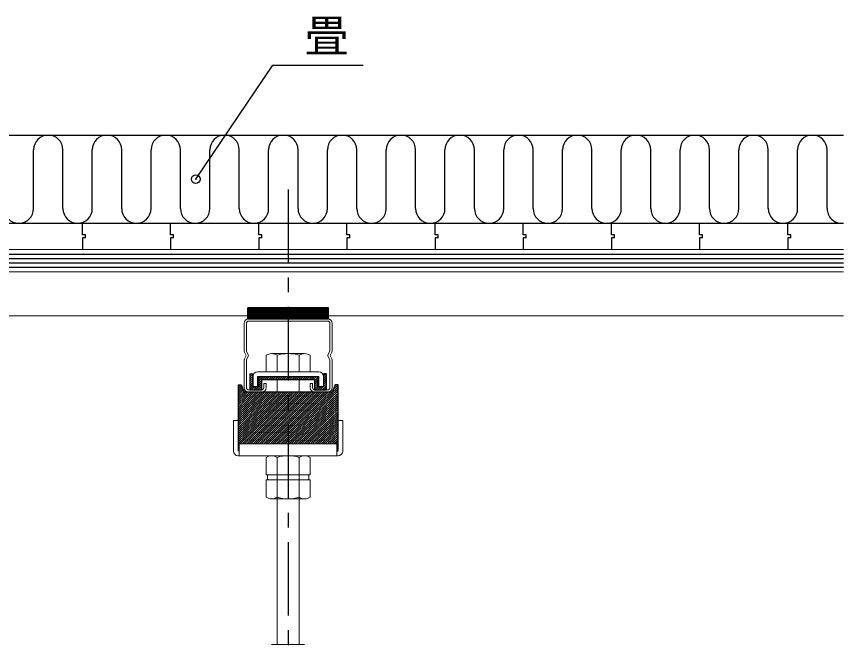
# Model space of a CAD drawing. Units: millimetres, scale not verified. Extents: x -2066 to 2059, y -1474 to 1400.
# Drawn here: x 220 to 782, y 76 to 503 of the extents above; entities that cross this region are included whole.
import ezdxf
from ezdxf.enums import TextEntityAlignment as Align

# ---------------------------------------------------------------- set-up
doc = ezdxf.new("R2010")
doc.units = ezdxf.units.MM
doc.header["$LTSCALE"] = 10
doc.header["$PDMODE"] = 32
doc.header["$PDSIZE"] = 6
doc.linetypes.add('CHAIN1', pattern=[8, 5, -1, 1, -1])
for name, color, linetype in [('0-0_中心線', 4, 'CHAIN1'), ('0-2_太線１', 3, 'Continuous'), ('0-3_太線２', 2, 'Continuous'), ('0-4_細線', 4, 'Continuous'), ('0-6_文字', 7, 'Continuous')]:
    doc.layers.add(name, color=color, linetype=linetype)
doc.layers.add('0-1_中線', color=7, linetype='Continuous', lineweight=18)
doc.styles.add('ＭＳ ゴシック', font='')
doc.styles.get('ＭＳ ゴシック').set_extended_font_data('MS Gothic')

msp = doc.modelspace()

# ---------------------------------------------------------------- linework, layer by layer
at = {"layer": '0-0_中心線'}
msp.add_line((404.37, 385.17), (404.37, -167.76), dxfattribs=at)
at = {"layer": '0-1_中線'}
for p, q in [((-610.63, 362.18), (782.28, 362.18)), ((-680.63, 344.18), (782.28, 344.18)), ((-680.63, 329.18), (782.28, 329.18)), ((-468.13, 299.18), (376.87, 299.18)), ((431.87, 299.18), (782.28, 299.18)), ((374.37, 293.98), (374.37, 275.98)), ((375.97, 293.98), (375.97, 275.18)), ((377.57, 297.18), (404.37, 297.18)), ((377.57, 295.58), (404.37, 295.58)), ((431.17, 297.18), (404.37, 297.18)), ((431.17, 295.58), (404.37, 295.58)), ((432.77, 293.98), (432.77, 275.18)), ((434.37, 293.98), (434.37, 275.98)), ((375.77, 272.18), (374.7, 274.45)), ((375.77, 272.18), (374.7, 269.9)), ((377.26, 272.63), (375.97, 275.18)), ((377.26, 271.73), (375.97, 269.18)), ((389.36, 272.32), (389.36, 260.98)), ((415.62, 273.48), (393.11, 273.48)), ((396.86, 272.32), (396.86, 260.98)), ((411.87, 272.32), (411.87, 260.98)), ((419.38, 272.32), (419.38, 260.98)), ((431.47, 272.63), (432.77, 275.18)), ((431.47, 271.73), (432.77, 269.18)), ((432.97, 272.18), (434.03, 274.45)), ((432.97, 272.18), (434.03, 269.9)), ((374.37, 268.38), (374.37, 250.38)), ((375.97, 269.18), (375.97, 250.38)), ((432.77, 269.18), (432.77, 250.38)), ((434.37, 268.38), (434.37, 250.38)), ((425.17, 260.98), (383.57, 260.98)), ((389.36, 260.98), (419.38, 260.98)), ((383.57, 257.78), (383.57, 250.98)), ((425.17, 257.78), (383.57, 257.78)), ((396.87, 255.78), (396.87, 247.18)), ((411.87, 255.78), (411.87, 247.18)), ((425.17, 250.98), (425.17, 257.78)), ((377.37, 248.79), (386.17, 248.78)), ((383.57, 250.98), (380.37, 250.98)), ((431.37, 248.79), (422.57, 248.78)), ((428.37, 250.98), (425.17, 250.98)), ((377.57, 247.18), (386.17, 247.18)), ((431.17, 247.18), (422.57, 247.18)), ((367.12, 227.98), (370.32, 227.98)), ((367.12, 207.18), (367.12, 227.98)), ((370.32, 207.68), (370.32, 227.98)), ((438.42, 207.68), (438.42, 227.98)), ((438.42, 227.98), (441.62, 227.98)), ((441.62, 207.18), (441.62, 227.98)), ((371.12, 211.98), (371.12, 203.98)), ((370.32, 203.98), (371.12, 203.98)), ((370.82, 207.18), (371.12, 207.18)), ((437.62, 203.98), (371.12, 203.98)), ((389.36, 202.82), (389.36, 190.98)), ((393.11, 203.98), (415.62, 203.98)), ((396.86, 202.82), (396.86, 190.98)), ((411.87, 202.82), (411.87, 190.98)), ((419.38, 202.82), (419.38, 190.98)), ((437.92, 207.18), (437.62, 207.18)), ((438.42, 203.98), (437.62, 203.98)), ((396.87, 199.61), (396.87, 75.54)), ((411.87, 199.61), (411.87, 75.54)), ((389.36, 190.98), (419.38, 190.98)), ((389.36, 175.78), (389.36, 187.61)), ((389.36, 187.61), (419.38, 187.61)), ((390.37, 188.11), (390.37, 190.48)), ((390.87, 190.98), (417.87, 190.98)), ((390.87, 187.61), (417.87, 187.61)), ((396.86, 175.78), (396.86, 187.61)), ((411.87, 175.78), (411.87, 187.61)), ((418.37, 190.48), (418.37, 188.11)), ((419.38, 175.78), (419.38, 187.61)), ((393.11, 174.61), (415.62, 174.61)), ((415.62, 75.54), (393.11, 75.54))]:
    msp.add_line(p, q, dxfattribs=at)
for points in [[(387.77, 250.38), (387.77, 253.18), (389.37, 253.18), (389.37, 250.38)], [(420.97, 250.38), (420.97, 253.18), (419.37, 253.18), (419.37, 250.38)], [(371.12, 211.98), (437.62, 211.98), (437.62, 203.98)]]:
    msp.add_lwpolyline(points, dxfattribs=at)
for centre, radius, start, end in [((377.57, 293.98), 3.2, 90, 180), ((377.57, 293.98), 1.6, 90, 180), ((431.17, 293.98), 3.2, 0, 90), ((431.17, 293.98), 1.6, 0, 90), ((377.97, 275.98), 3.6, 180, 205.0169), ((430.77, 275.98), 3.6, 334.9831, 0), ((376.37, 272.18), 1, 333.1117, 26.8883), ((393.11, 266.83), 6.64, 55.6157, 124.3842), ((404.37, 248.64), 24.84, 72.412, 107.588), ((415.62, 266.83), 6.64, 55.6157, 124.3842), ((432.37, 272.18), 1, 153.1117, 206.8883), ((377.97, 268.38), 3.6, 154.9831, 180), ((430.77, 268.38), 3.6, 0, 25.0169), ((383.57, 257.78), 3.2, 90, 180), ((425.17, 257.78), 3.2, 0, 90), ((377.57, 250.38), 3.2, 180, 270), ((377.57, 250.38), 1.6, 180, 270), ((386.17, 250.38), 3.2, 270, 0), ((386.17, 250.38), 1.6, 270, 0), ((422.57, 250.38), 3.2, 180, 270), ((422.57, 250.38), 1.6, 180, 270), ((431.17, 250.38), 3.2, 270, 0), ((431.17, 250.38), 1.6, 270, 0), ((370.32, 207.18), 3.2, 180, 270), ((370.82, 207.68), 0.5, 180, 270), ((393.11, 197.33), 6.64, 55.6157, 124.3842), ((404.37, 179.14), 24.84, 72.412, 107.588), ((415.62, 197.33), 6.64, 55.6157, 124.3842), ((437.92, 207.68), 0.5, 270, 0), ((438.42, 207.18), 3.2, 270, 0), ((390.87, 190.48), 0.5, 90, 180), ((390.87, 188.11), 0.5, 180, 270), ((417.87, 190.48), 0.5, 0, 90), ((417.87, 188.11), 0.5, 270, 0), ((393.11, 181.26), 6.64, 235.6157, 304.3843), ((404.37, 199.45), 24.84, 252.412, 287.5879), ((415.62, 181.26), 6.64, 235.6157, 304.3843)]:
    msp.add_arc(centre, radius, start, end, dxfattribs=at)
at = {"layer": '0-2_太線１'}
for p, q in [((-680.63, 341.18), (782.28, 341.18)), ((-680.63, 338.18), (782.28, 338.18)), ((-680.63, 335.18), (782.28, 335.18)), ((-680.63, 332.18), (782.28, 332.18)), ((376.87, 297.18), (376.87, 304.68)), ((376.87, 304.09), (377.45, 304.68)), ((376.87, 303.39), (378.16, 304.68)), ((376.87, 302.68), (378.87, 304.68)), ((376.87, 301.97), (379.57, 304.68)), ((376.87, 301.26), (380.28, 304.68)), ((431.87, 304.68), (376.87, 304.68)), ((377.02, 297.18), (384.52, 304.68)), ((377.73, 297.18), (385.23, 304.68)), ((378.44, 297.18), (385.94, 304.68)), ((378.87, 301.14), (382.4, 304.68)), ((378.87, 302.56), (380.99, 304.68)), ((379.14, 297.18), (386.64, 304.68)), ((379.69, 302.68), (381.69, 304.68)), ((379.85, 297.18), (387.35, 304.68)), ((380.56, 297.18), (388.06, 304.68)), ((381.11, 302.68), (383.11, 304.68)), ((381.27, 297.18), (388.77, 304.68)), ((381.82, 302.68), (383.82, 304.68)), ((381.97, 297.18), (389.47, 304.68)), ((382.68, 297.18), (390.18, 304.68)), ((383.39, 297.18), (390.89, 304.68)), ((384.09, 297.18), (391.59, 304.68)), ((384.8, 297.18), (392.3, 304.68)), ((385.51, 297.18), (393.01, 304.68)), ((386.21, 297.18), (393.71, 304.68)), ((386.92, 297.18), (394.42, 304.68)), ((387.63, 297.18), (395.13, 304.68)), ((388.34, 297.18), (395.84, 304.68)), ((389.04, 297.18), (396.54, 304.68)), ((389.75, 297.18), (397.25, 304.68)), ((390.46, 297.18), (397.96, 304.68)), ((391.16, 297.18), (398.66, 304.68)), ((395.41, 297.18), (402.91, 304.68)), ((396.11, 297.18), (403.61, 304.68)), ((396.82, 297.18), (404.32, 304.68)), ((397.25, 302.56), (399.37, 304.68)), ((397.25, 301.14), (400.79, 304.68)), ((397.53, 297.18), (405.03, 304.68)), ((398.08, 302.68), (400.08, 304.68)), ((398.24, 297.18), (405.74, 304.68)), ((398.94, 297.18), (406.44, 304.68)), ((399.49, 302.68), (401.49, 304.68)), ((399.65, 297.18), (407.15, 304.68)), ((400.2, 302.68), (402.2, 304.68)), ((400.36, 297.18), (407.86, 304.68)), ((401.06, 297.18), (408.56, 304.68)), ((401.77, 297.18), (409.27, 304.68)), ((402.48, 297.18), (409.98, 304.68)), ((403.19, 297.18), (410.69, 304.68)), ((403.89, 297.18), (411.39, 304.68)), ((404.6, 297.18), (412.1, 304.68)), ((405.31, 297.18), (412.81, 304.68)), ((406.01, 297.18), (413.51, 304.68)), ((406.72, 297.18), (414.22, 304.68)), ((407.43, 297.18), (414.93, 304.68)), ((408.14, 297.18), (415.64, 304.68)), ((408.84, 297.18), (416.34, 304.68)), ((409.55, 297.18), (417.05, 304.68)), ((410.26, 297.18), (417.76, 304.68)), ((410.96, 297.18), (418.46, 304.68)), ((411.67, 297.18), (419.17, 304.68)), ((412.38, 297.18), (419.88, 304.68)), ((413.08, 297.18), (420.58, 304.68)), ((413.79, 297.18), (421.29, 304.68)), ((414.5, 297.18), (422, 304.68)), ((415.21, 297.18), (422.71, 304.68)), ((415.91, 297.18), (423.41, 304.68)), ((416.62, 297.18), (424.12, 304.68)), ((417.33, 297.18), (424.83, 304.68)), ((418.03, 297.18), (425.53, 304.68)), ((418.74, 297.18), (426.24, 304.68)), ((419.45, 297.18), (426.95, 304.68)), ((420.16, 297.18), (427.66, 304.68)), ((420.86, 297.18), (428.36, 304.68)), ((421.57, 297.18), (429.07, 304.68)), ((422.28, 297.18), (429.78, 304.68)), ((422.98, 297.18), (430.48, 304.68)), ((423.69, 297.18), (431.19, 304.68)), ((424.4, 297.18), (431.87, 304.65)), ((425.11, 297.18), (431.87, 303.94)), ((376.87, 299.85), (379.69, 302.68)), ((376.87, 298.44), (381.11, 302.68)), ((376.87, 297.73), (381.82, 302.68)), ((376.87, 300.56), (378.87, 302.56)), ((376.87, 299.14), (378.87, 301.14)), ((391.87, 297.18), (397.25, 302.56)), ((392.58, 297.18), (398.08, 302.68)), ((393.29, 297.18), (397.25, 301.14)), ((393.99, 297.18), (399.49, 302.68)), ((394.7, 297.18), (400.2, 302.68)), ((425.81, 297.18), (431.87, 303.23)), ((426.52, 297.18), (431.87, 302.52)), ((427.23, 297.18), (431.87, 301.82)), ((427.93, 297.18), (431.87, 301.11)), ((428.64, 297.18), (431.87, 300.4)), ((429.35, 297.18), (431.87, 299.7)), ((430.06, 297.18), (431.87, 298.99)), ((430.76, 297.18), (431.87, 298.28)), ((431.47, 297.18), (431.87, 297.57)), ((379.41, 259.78), (378.37, 258.78)), ((378.37, 259.78), (380.37, 259.78)), ((378.37, 259.78), (378.37, 248.78)), ((380.37, 259.31), (378.37, 257.39)), ((380.37, 259.78), (380.37, 250.78)), ((428.79, 259.78), (428.37, 259.37)), ((430.24, 259.78), (428.37, 257.99)), ((428.37, 259.78), (428.37, 250.78)), ((430.37, 259.78), (428.37, 259.78)), ((430.37, 248.78), (430.37, 259.78)), ((380.37, 257.93), (378.37, 256.01)), ((380.37, 256.54), (378.37, 254.63)), ((380.37, 255.16), (378.37, 253.24)), ((380.37, 253.77), (378.37, 251.86)), ((380.37, 257.78), (380.37, 250.98)), ((387.44, 257.78), (384.37, 254.83)), ((385.99, 257.78), (384.37, 256.22)), ((384.55, 257.78), (384.37, 257.6)), ((384.37, 250.78), (384.37, 257.78)), ((384.37, 257.78), (422.37, 257.78)), ((386.37, 255.36), (384.37, 253.45)), ((386.37, 253.98), (384.37, 252.06)), ((386.37, 255.78), (422.37, 255.78)), ((386.37, 248.78), (386.37, 255.78)), ((388.89, 257.78), (386.8, 255.78)), ((390.33, 257.78), (388.24, 255.78)), ((391.78, 257.78), (389.69, 255.78)), ((393.22, 257.78), (391.14, 255.78)), ((394.67, 257.78), (392.58, 255.78)), ((396.11, 257.78), (394.03, 255.78)), ((396.11, 257.78), (394.03, 255.78)), ((397.56, 257.78), (395.47, 255.78)), ((399.01, 257.78), (396.92, 255.78)), ((400.45, 257.78), (398.36, 255.78)), ((401.9, 257.78), (399.81, 255.78)), ((403.34, 257.78), (401.26, 255.78)), ((403.34, 257.78), (401.26, 255.78)), ((404.79, 257.78), (402.7, 255.78)), ((406.24, 257.78), (404.15, 255.78)), ((407.68, 257.78), (405.59, 255.78)), ((409.13, 257.78), (407.04, 255.78)), ((410.57, 257.78), (408.48, 255.78)), ((410.57, 257.78), (408.48, 255.78)), ((412.02, 257.78), (409.93, 255.78)), ((413.46, 257.78), (411.38, 255.78)), ((414.91, 257.78), (412.82, 255.78)), ((416.36, 257.78), (414.27, 255.78)), ((417.8, 257.78), (415.71, 255.78)), ((417.8, 257.78), (415.71, 255.78)), ((419.25, 257.78), (417.16, 255.78)), ((420.69, 257.78), (418.6, 255.78)), ((422.14, 257.78), (420.05, 255.78)), ((423.58, 257.78), (421.5, 255.78)), ((422.37, 257.78), (424.37, 257.78)), ((424.37, 256.92), (422.37, 255.01)), ((422.37, 255.78), (422.37, 248.78)), ((424.37, 255.54), (422.37, 253.62)), ((424.37, 254.15), (422.37, 252.24)), ((424.37, 257.78), (424.37, 250.78)), ((430.37, 258.52), (428.37, 256.6)), ((428.37, 257.78), (428.37, 250.98)), ((430.37, 257.13), (428.37, 255.22)), ((430.37, 255.75), (428.37, 253.83)), ((430.37, 254.36), (428.37, 252.45)), ((370.37, 252.18), (372.37, 252.18)), ((370.37, 252.18), (370.37, 207.46)), ((370.44, 252.18), (370.37, 252.11)), ((371.88, 252.18), (370.37, 250.73)), ((372.63, 251.51), (370.37, 249.34)), ((373.03, 250.51), (370.37, 247.96)), ((373.43, 249.51), (370.37, 246.57)), ((373.83, 248.51), (370.37, 245.19)), ((372.37, 252.18), (374.37, 247.18)), ((380.37, 252.39), (378.37, 250.47)), ((380.37, 251), (378.37, 249.09)), ((378.37, 248.78), (386.37, 248.78)), ((381.58, 250.78), (379.49, 248.78)), ((380.37, 250.78), (384.37, 250.78)), ((383.02, 250.78), (380.93, 248.78)), ((386.37, 252.59), (382.38, 248.78)), ((386.37, 251.21), (383.83, 248.78)), ((386.37, 249.83), (385.27, 248.78)), ((438.37, 250.77), (397.86, 211.98)), ((438.37, 249.39), (399.3, 211.98)), ((438.37, 248.01), (400.75, 211.98)), ((424.37, 252.77), (422.37, 250.85)), ((424.37, 251.38), (422.37, 249.47)), ((422.37, 248.78), (430.37, 248.78)), ((425.18, 250.78), (423.09, 248.78)), ((428.37, 250.78), (424.37, 250.78)), ((426.62, 250.78), (424.54, 248.78)), ((428.07, 250.78), (425.98, 248.78)), ((430.37, 251.59), (427.43, 248.78)), ((430.37, 252.98), (428.37, 251.06)), ((430.37, 250.21), (428.87, 248.78)), ((438.37, 252.16), (435.11, 249.04)), ((436.94, 252.18), (436.01, 251.29)), ((438.37, 207.46), (438.37, 252.18)), ((374.23, 247.51), (370.37, 243.8)), ((381.12, 247.18), (370.37, 236.88)), ((389.79, 247.18), (370.37, 228.57)), ((384.01, 247.18), (370.37, 234.11)), ((388.35, 247.18), (370.37, 229.96)), ((386.9, 247.18), (370.37, 231.34)), ((385.46, 247.18), (370.37, 232.73)), ((382.56, 247.18), (370.37, 235.5)), ((391.24, 247.18), (370.37, 227.19)), ((399.91, 247.18), (370.37, 218.88)), ((402.8, 247.18), (370.37, 216.11)), ((401.36, 247.18), (370.37, 217.49)), ((404.25, 247.18), (370.37, 214.73)), ((405.7, 247.18), (370.37, 213.34)), ((407.14, 247.18), (370.37, 211.96)), ((404.25, 247.18), (370.37, 214.73)), ((392.68, 247.18), (370.37, 225.8)), ((398.47, 247.18), (370.37, 220.26)), ((394.13, 247.18), (370.37, 224.42)), ((395.58, 247.18), (370.37, 223.03)), ((397.02, 247.18), (370.37, 221.65)), ((375.33, 247.18), (370.37, 242.42)), ((376.78, 247.18), (370.37, 241.03)), ((378.23, 247.18), (370.37, 239.65)), ((379.67, 247.18), (370.37, 238.26)), ((408.59, 247.18), (371.83, 211.98)), ((410.03, 247.18), (373.28, 211.98)), ((434.37, 247.18), (374.37, 247.18)), ((411.48, 247.18), (374.73, 211.98)), ((412.92, 247.18), (376.17, 211.98)), ((414.37, 247.18), (377.62, 211.98)), ((415.82, 247.18), (379.06, 211.98)), ((417.26, 247.18), (380.51, 211.98)), ((418.71, 247.18), (381.95, 211.98)), ((420.15, 247.18), (383.4, 211.98)), ((421.6, 247.18), (384.85, 211.98)), ((423.04, 247.18), (386.29, 211.98)), ((424.49, 247.18), (387.74, 211.98)), ((425.94, 247.18), (389.18, 211.98)), ((427.38, 247.18), (390.63, 211.98)), ((428.83, 247.18), (392.07, 211.98)), ((430.27, 247.18), (393.52, 211.98)), ((431.72, 247.18), (394.97, 211.98)), ((433.16, 247.18), (396.41, 211.98)), ((438.37, 246.62), (402.19, 211.98)), ((438.37, 245.24), (403.64, 211.98)), ((438.37, 243.85), (405.09, 211.98)), ((438.37, 242.47), (406.53, 211.98)), ((438.37, 241.08), (407.98, 211.98)), ((438.37, 239.7), (409.42, 211.98)), ((438.37, 238.31), (410.87, 211.98)), ((438.37, 236.93), (412.31, 211.98)), ((438.37, 235.54), (413.76, 211.98)), ((438.37, 234.16), (415.21, 211.98)), ((438.37, 232.77), (416.65, 211.98)), ((438.37, 231.39), (418.1, 211.98)), ((438.37, 230), (419.54, 211.98)), ((438.37, 228.62), (420.99, 211.98)), ((438.37, 227.24), (422.44, 211.98)), ((438.37, 225.85), (423.88, 211.98)), ((438.37, 227.24), (435.16, 224.17)), ((436.86, 227.18), (436.06, 226.41)), ((438.37, 224.47), (425.33, 211.98)), ((438.37, 223.08), (426.77, 211.98)), ((438.37, 221.7), (428.22, 211.98)), ((438.37, 220.31), (429.66, 211.98)), ((438.37, 218.93), (431.11, 211.98)), ((438.37, 217.54), (432.56, 211.98)), ((438.37, 216.16), (434, 211.98)), ((438.37, 214.77), (435.45, 211.98)), ((371.12, 211.29), (370.37, 210.57)), ((371.12, 209.91), (370.37, 209.19)), ((371.12, 208.52), (370.37, 207.8)), ((438.37, 213.39), (436.89, 211.98)), ((438.37, 212), (437.62, 211.29)), ((438.37, 210.62), (437.62, 209.9)), ((438.37, 209.23), (437.62, 208.52)), ((370.82, 207.18), (371.12, 207.18)), ((437.62, 207.18), (437.92, 207.18)), ((438.37, 207.85), (437.66, 207.18))]:
    msp.add_line(p, q, dxfattribs=at)
for points in [[(376.87, 297.18), (431.87, 297.18), (431.87, 304.68)], [(438.37, 252.18), (436.37, 252.18), (434.37, 247.18)]]:
    msp.add_lwpolyline(points, dxfattribs=at)
at = {"layer": '0-3_太線２'}
for p, q in [((51.11, 422.18), (497.2, 422.18)), ((497.2, 422.18), (782.28, 422.18)), ((231.11, 372.18), (231.11, 412.18)), ((251.11, 372.18), (251.11, 412.18)), ((291.11, 372.18), (291.11, 412.18)), ((311.11, 372.18), (311.11, 412.18)), ((331.11, 372.18), (331.11, 412.18)), ((351.11, 372.18), (351.11, 412.18)), ((371.11, 372.18), (371.11, 412.18)), ((411.11, 372.18), (411.11, 412.18)), ((431.11, 372.18), (431.11, 412.18)), ((451.11, 372.18), (451.11, 412.18)), ((471.11, 372.18), (471.11, 412.18)), ((491.11, 372.18), (491.11, 412.18)), ((511.11, 372.18), (511.11, 412.18)), ((531.11, 372.18), (531.11, 412.18)), ((551.11, 372.18), (551.11, 412.18)), ((571.11, 372.18), (571.11, 412.18)), ((591.11, 372.18), (591.11, 412.18)), ((611.11, 372.18), (611.11, 412.18)), ((651.11, 372.18), (651.11, 412.18)), ((671.11, 372.18), (671.11, 412.18)), ((691.11, 372.18), (691.11, 412.18)), ((711.11, 372.18), (711.11, 412.18)), ((731.11, 372.18), (731.11, 412.18)), ((771.11, 372.18), (771.11, 412.18)), ((-8.89, 362.18), (464.24, 362.18)), ((463.96, 362.18), (782.28, 362.18))]:
    msp.add_line(p, q, dxfattribs=at)
for points in [[(271.11, 372.18), (271.11, 395.04), (271.11, 412.18)], [(391.11, 372.18), (391.11, 395.04), (391.11, 412.18)], [(631.11, 372.18), (631.11, 395.04), (631.11, 412.18)], [(751.11, 372.18), (751.11, 395.04), (751.11, 412.18)]]:
    msp.add_lwpolyline(points, dxfattribs=at)
for centre, start, end in [((241.11, 412.18), 0, 180), ((281.11, 412.18), 0, 180), ((321.11, 412.18), 0, 180), ((361.11, 412.18), 0, 180), ((401.11, 412.18), 0, 180), ((441.11, 412.18), 0, 180), ((481.11, 412.18), 0, 180), ((521.11, 412.18), 0, 180), ((561.11, 412.18), 0, 180), ((601.11, 412.18), 0, 180), ((641.11, 412.18), 0, 180), ((681.11, 412.18), 0, 180), ((721.11, 412.18), 0, 180), ((761.11, 412.18), 0, 180), ((221.11, 372.18), 180, 0), ((261.11, 372.18), 180, 0), ((301.11, 372.18), 180, 0), ((341.11, 372.18), 180, 0), ((381.11, 372.18), 180, 0), ((421.11, 372.18), 180, 0), ((461.11, 372.18), 180, 0), ((501.11, 372.18), 180, 0), ((541.11, 372.18), 180, 0), ((581.11, 372.18), 180, 0), ((621.11, 372.18), 180, 0), ((661.11, 372.18), 180, 0), ((701.11, 372.18), 180, 0), ((741.11, 372.18), 180, 0), ((781.11, 372.18), 180, 272.3961)]:
    msp.add_arc(centre, 10, start, end, dxfattribs=at)
at = {"layer": '0-4_細線'}
for points in [[(266.37, 352.18), (266.37, 354.18), (264.37, 354.18), (264.37, 362.18)], [(326.37, 352.18), (326.37, 354.18), (324.37, 354.18), (324.37, 362.18)], [(386.37, 352.18), (386.37, 354.18), (384.37, 354.18), (384.37, 362.18)], [(446.37, 352.18), (446.37, 354.18), (444.37, 354.18), (444.37, 362.18)], [(506.37, 352.18), (506.37, 354.18), (504.37, 354.18), (504.37, 362.18)], [(566.37, 352.18), (566.37, 354.18), (564.37, 354.18), (564.37, 362.18)], [(626.37, 352.18), (626.37, 354.18), (624.37, 354.18), (624.37, 362.18)], [(686.37, 352.18), (686.37, 354.18), (684.37, 354.18), (684.37, 362.18)], [(746.37, 352.18), (746.37, 354.18), (744.37, 354.18), (744.37, 362.18)], [(266.37, 352.18), (264.37, 352.18), (264.37, 344.18)], [(326.37, 352.18), (324.37, 352.18), (324.37, 344.18)], [(386.37, 352.18), (384.37, 352.18), (384.37, 344.18)], [(446.37, 352.18), (444.37, 352.18), (444.37, 344.18)], [(506.37, 352.18), (504.37, 352.18), (504.37, 344.18)], [(566.37, 352.18), (564.37, 352.18), (564.37, 344.18)], [(626.37, 352.18), (624.37, 352.18), (624.37, 344.18)], [(686.37, 352.18), (684.37, 352.18), (684.37, 344.18)], [(746.37, 352.18), (744.37, 352.18), (744.37, 344.18)]]:
    msp.add_lwpolyline(points, dxfattribs=at)
at = {"layer": '0-6_文字'}
for p, q in [((341.51, 392.18), (394.07, 469.82)), ((394.07, 469.82), (455.4, 469.82))]:
    msp.add_line(p, q, dxfattribs=at)
msp.add_point((341.51, 392.18), dxfattribs=at)

# ---------------------------------------------------------------- texts
at = {"layer": '0-6_文字', "style": 'ＭＳ ゴシック'}
msp.add_text('畳', height=21.99, dxfattribs=at).set_placement((415.67, 472.31), align=Align.BOTTOM_LEFT)

doc.saveas('drawing.dxf')
